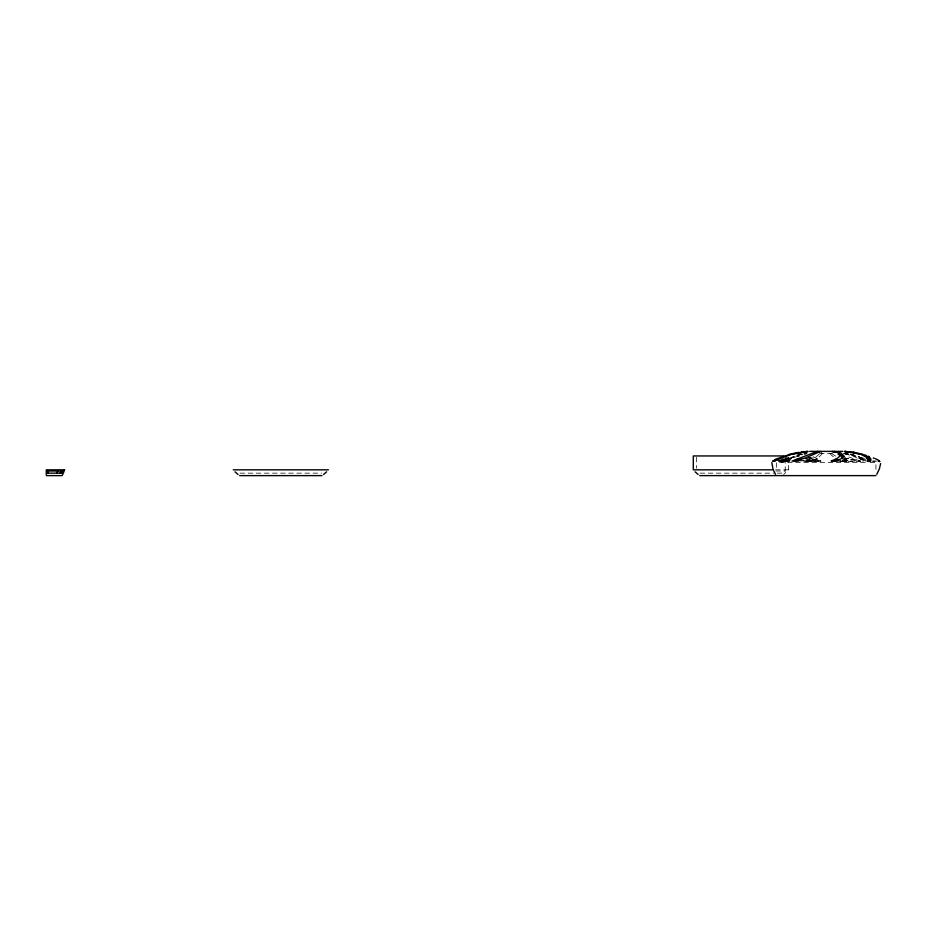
<?xml version="1.0" encoding="UTF-8"?>
<svg xmlns="http://www.w3.org/2000/svg" width="927" height="927" viewBox="0 0 927 927"><rect width="100%" height="100%" fill="white"/><g stroke="black" fill="none" stroke-linecap="round" stroke-linejoin="round"><path stroke-width="0.7" stroke-dasharray="4.63 3.48" d="M802.458 454.149L793.918 456.663L786.559 461.078L784.775 461.078L784.045 458.923M809.526 458.645L808.692 461.078L804.995 461.078L805.575 459.804M810.071 457.602L814.3 460.279L821.055 461.078L813.014 456.594M788.483 457.324L788.483 469.827L783.663 474.462M822.342 453.639L815.204 461.078L800.766 461.183M829.908 453.697L834.207 457.602M781.843 462.457L794.497 455.852M782.261 459.862L785.285 461.078L796.93 455.296M790.302 460.58L788.495 461.322L778.46 461.171M785.192 458.68L785.192 470.997L781.681 473.141L777.104 473.141M819.213 454.149L811.252 461.078L802.991 461.078M790.812 459.178L787.614 461.078L778.147 461.078M810.488 458.355L804.995 461.078L812.527 459.456M793.871 457.602L802.388 454.589M797.649 456.663L799.7 455.852M864.567 458.668L860.777 459.804L852.608 455.852L844.59 453.824M866.212 459.155L860.777 459.804L862.794 461.078L865.343 460.395M797.347 455.157L801.901 454.149M796.791 455.157L801.461 454.149M844.045 459.375L848.205 458.355L851.786 459.456A9.896 9.896 0 0 1 853.964 460.163L860.326 461.078L846.212 456.084M781.276 459.943L782.979 461.078L786.559 461.078L783.975 459.456M817.475 459.456L808.692 461.078L821.055 461.078M804.497 454.149L806.571 453.824M858.738 458.645L864.173 457.903M814.3 460.279L806.015 461.322L820.893 461.078M844.161 458.842L848.205 458.355L847 457.984M842.446 460.487L851.786 459.456M856.061 459.456L841.044 461.078L860.326 461.078M804.729 453.824L807.046 453.639M803.825 453.824L806.305 453.639M804.219 453.824L806.583 453.639M872.411 461.194L875.273 461.148M839.989 461.31L860.372 461.542L856.675 461.542M819.433 453.57L834.427 453.57M872.805 461.078L878.217 461.078M865.227 462.457L776.351 462.457L776.351 470.36M870.071 462.457L875.945 462.457L875.945 471.669M775.54 469.827L788.483 469.827M775.806 470.997L785.192 470.997M240.035 473.141L321.611 473.141M700.094 473.141L773.848 473.141M839.526 461.217L847.301 461.078L845.32 457.602M843.628 453.57L848.483 453.824M799.48 460.371L813.755 461.322L803.06 460.198M775.957 460.383L788.495 461.322L779.329 460.001M848.078 453.824L845.262 453.639L856.351 455.852L865.748 461.078M843.616 461.078L846.281 461.322L839.387 460.452M843.697 453.639L854.173 455.852L864.682 461.078L862.794 461.078M805.853 460.047L815.204 461.078L805.482 458.691M783.373 458.842L790.163 459.641M805.447 458.517L816.223 459.804L807.463 457.162M777.591 459.618L789.514 461.078L779.306 458.355M786.768 457.718L792.203 458.459M808.854 457.37L817.197 458.645M850.847 454.149L864.393 458.645M850.407 454.149L857.127 455.852L865.192 459.804M842.284 460.001L847.301 461.078L845.111 459.989M781.287 460.279L785.285 461.322M785.644 457.753L789.028 458.645M841.82 458.355L846.733 459.804L844.949 458.483M785.215 457.915L790.256 459.433M831.855 453.639L836.56 456.663M843.176 457.162L846.073 458.645M785.25 458.483L787.116 459.804L781.948 458.355L785.285 461.078M820.314 451.472L822.4 453.697M843.246 459.804L843.466 460.58M696.583 457.312L696.583 468.262"/><path stroke-width="1.39" d="M880.65 463.558L879.341 468.935L876.791 474.311M771.82 462.515L772.956 468.935M56.86 473.141L57.775 470.997M845.181 451.472L860.812 454.253L867.73 457.984L868.332 459.456L867.533 461.078L871.009 460.279L870.708 458.738L868.912 457.162L862.214 454.253M60.452 473.141L61.669 470.997M60.116 473.141L61.46 470.997M61.344 473.141L62.677 470.997M326.582 471.843L323.593 474.462M867.023 461.078L870.36 458.355L867.776 459.074M867.058 458.483L868.912 457.162L866.664 457.753M837.405 452.341L834.126 451.472L840.047 452.341L843.616 455.539L842.4 457.984L839.781 459.456A9.896 7.126 -90 0 0 838.205 460.163C818.912 462.955 847.707 458.645 837.533 452.411M773.153 461.078L791.785 454.253L808.101 451.472L791.925 453.709M775.436 461.078L772.724 461.078L776.49 458.923L790.314 454.253L807.232 451.472M788.912 454.659L790.094 454.253M793.211 453.709L793.883 453.5M798.865 461.078L791.982 461.078L814.879 452.341L820.314 451.472L805.296 457.984L794.369 461.078M815.83 451.936L818.17 451.472L813.489 451.936M796.363 452.863L798.923 452.341M801.6 451.936L807.127 451.472M809.688 451.379L842.608 451.379M783.848 455.945L693.292 455.945L693.292 469.827L773.535 469.827M879.155 461.542L879.839 461.542L878.483 460.661M831.252 461.078L838.124 461.078M870.592 461.542L867.637 461.078M233.222 469.827L328.425 469.827M46.35 470.997L63.291 470.997L61.947 473.141L46.35 473.141M239.664 475.621L321.982 475.621M699.734 475.621L875.945 475.621M845.076 451.472L850.557 451.936M796.247 459.456L801.704 460.047M849.422 451.936L844.207 451.472L854.346 452.341L863.373 454.659M775.181 459.456L777.938 459.815M856.224 452.863L853.373 452.341M834.833 459.456L838.599 460.151M854.891 452.863L852.133 452.341M838.726 453.824L844.462 456.663M836.108 451.936L831.994 451.472L833.651 451.936M859.097 453.5L859.897 453.709M857.695 453.5L858.472 453.709M869.445 456.594L868.321 456.223M864.914 455.111L866.212 455.539M873.269 457.984L874.312 458.355M875.32 458.738L877.127 459.456M837.996 454.149L840.835 455.852L842.782 458.645M877.602 459.641L879.572 461.078M698.124 474.462L695.134 471.843M238.054 474.462L235.064 471.843M775.517 474.311L773.697 470.777M48.32 470.997L48.32 473.141M47.01 470.997L47.01 473.141M64.542 469.827L64.369 470.395A31.645 12.109 90 0 1 62.7 474.462L62.097 475.621L46.35 475.621L46.35 469.827L64.542 469.827"/></g></svg>
